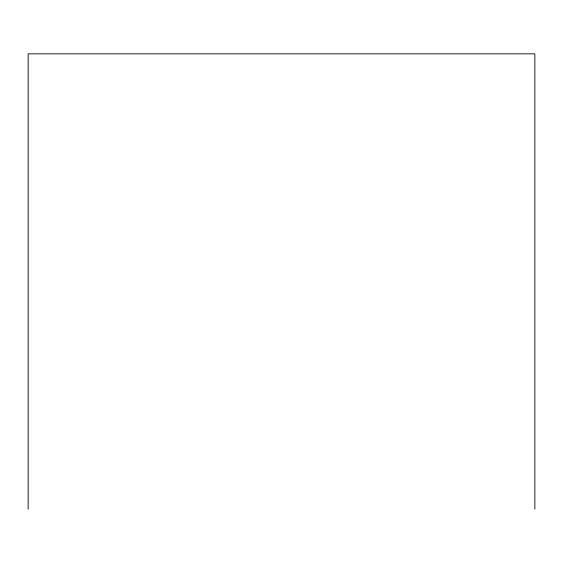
<?xml version="1.0" encoding="UTF-8"?>
<svg xmlns="http://www.w3.org/2000/svg" width="563" height="563" viewBox="0 0 563 563"><rect width="100%" height="100%" fill="white"/><g stroke="black" fill="none" stroke-linecap="round" stroke-linejoin="round"><path stroke-width="0.84" d="M534.85 509.163L534.85 53.837L28.15 53.837L28.15 509.163"/></g></svg>
